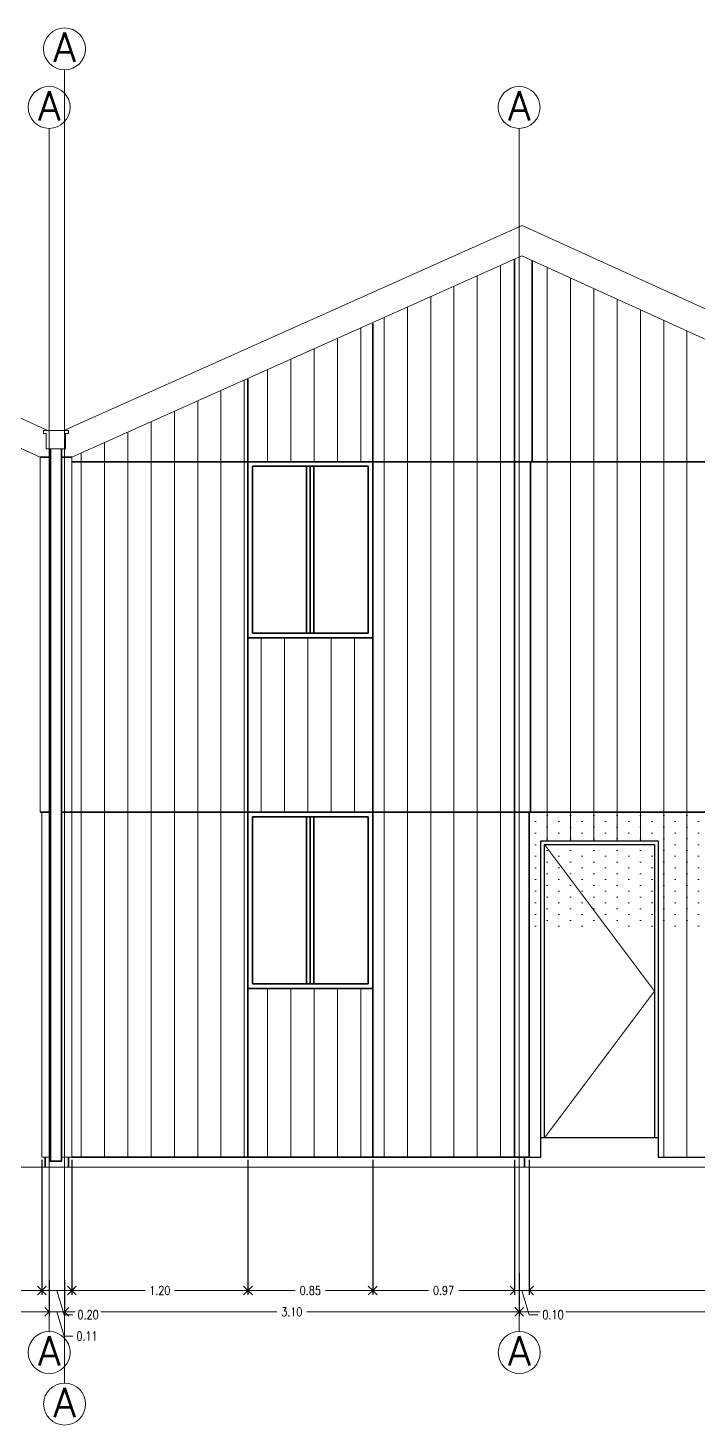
# Model space of a CAD drawing. Header units: metres. Extents: x -2 to 612, y -64 to 156.
# Drawn here: x 387.94 to 392.51, y -15.35 to -5.82 of the extents above; entities that cross this region are included whole.
import ezdxf
from ezdxf.enums import TextEntityAlignment as Align

# ---------------------------------------------------------------- set-up
doc = ezdxf.new("R2010")
doc.units = ezdxf.units.M
doc.header["$LTSCALE"] = 5
doc.header["$MEASUREMENT"] = 0
doc.layers.get('0').update_dxf_attribs({"color": 30})
doc.layers.get('DEFPOINTS').update_dxf_attribs({"color": 210})
for name, color, linetype, lineweight in [('A-ANNO-DIMS', 3, 'Continuous', 18), ('A-ANNO-SYMB', 3, 'Continuous', 18), ('A-ANNO-TEXT', 3, 'Continuous', 18), ('A-ELEV-IDEN', 3, 'Continuous', 18), ('A-ELEV-MBE1', 7, 'Continuous', 35), ('A-ELEV-MBE2', 4, 'Continuous', 25), ('A-ELEV-PATT', 8, 'Continuous', 18)]:
    doc.layers.add(name, color=color, linetype=linetype, lineweight=lineweight)
doc.styles.add('E-ROMANS', font='romans.shx', dxfattribs={"width": 0.8})
doc.dimstyles.new('E-0050_ARW_12', dxfattribs={"dimscale": 0.001, "dimtxt": 60, "dimasz": 60, "dimexe": 30, "dimexo": 20, "dimgap": 30, "dimtad": 0, "dimzin": 0, "dimdsep": 46, "dimtxsty": 'E-ROMANS', "dimblk": 'OPEN90', "dimcen": 30, "dimclrd": 256, "dimclre": 256, "dimclrt": 256, "dimadec": 0, "dimazin": 0, "dimtfac": 1, "dimtmove": 1, "dimatfit": 3, "dimldrblk": 'OPEN90', "dimfxl": 1, "dimtfill": 1, "dimtolj": 1, "dimtzin": 0, "dimlwd": -1, "dimarcsym": 0})
pattern_1 = [(90, (0, 0), (-0.15875, 1e-17), [])]

# ---------------------------------------------------------------- blocks, each defined once
blk = doc.blocks.new('_Open90')
at = {"color": 0, "linetype": 'ByBlock', "lineweight": -2}
for p, q in [((0, 0), (-1, 0)), ((-0.5, 0.5), (0, 0)), ((0, 0), (-0.5, -0.5))]:
    blk.add_line(p, q, dxfattribs=at)
blk = doc.blocks.new('*D860')
at = {"layer": 'A-ANNO-DIMS', "lineweight": -2, "transparency": 16777216}
for p, q in [((384.9871, -14.3095), (384.9871, -14.6048)), ((388.0841, -14.3595), (388.0841, -14.6048))]:
    blk.add_line(p, q, dxfattribs=at)
at = {"layer": 'A-ANNO-DIMS', "transparency": 16777216}
for p, q in [((385.0471, -14.5748), (386.4325, -14.5748)), ((388.0241, -14.5748), (386.6388, -14.5748))]:
    blk.add_line(p, q, dxfattribs=at)
at = {"layer": 'DEFPOINTS', "color": 0, "transparency": 16777216}
for p in [(384.9871, -14.2895), (388.0841, -14.3395), (388.0841, -14.5748)]:
    blk.add_point(p, dxfattribs=at)
at = {"layer": 'A-ANNO-DIMS', "transparency": 16777216, "xscale": 0.06, "yscale": 0.06, "zscale": 0.06, "rotation": 180}
blk.add_blockref('_Open90', (384.9871, -14.5748), dxfattribs=at)
at = {"layer": 'A-ANNO-DIMS', "transparency": 16777216, "xscale": 0.06, "yscale": 0.06, "zscale": 0.06}
blk.add_blockref('_Open90', (388.0841, -14.5748), dxfattribs=at)
at = {"layer": 'A-ANNO-DIMS', "transparency": 16777216, "insert": (386.5356, -14.5748), "char_height": 0.06, "attachment_point": 5, "style": 'E-ROMANS', "bg_fill": 3, "box_fill_scale": 1.25, "bg_fill_color": 256, "bg_fill_true_color": 13158600, "bg_fill_transparency": 0}
blk.add_mtext('\\A1;3.10', dxfattribs=at)
blk = doc.blocks.new('*D861')
at = {"layer": 'A-ANNO-DIMS', "lineweight": -2, "transparency": 16777216}
for p, q in [((388.0841, -14.3595), (388.0841, -14.6048)), ((388.1892, -14.3595), (388.1892, -14.6048))]:
    blk.add_line(p, q, dxfattribs=at)
at = {"layer": 'A-ANNO-DIMS', "transparency": 16777216}
for p, q in [((388.0241, -14.5748), (387.9641, -14.5748)), ((388.0841, -14.5748), (388.1892, -14.5748)), ((388.0841, -14.5748), (388.1892, -14.5748)), ((388.1366, -14.5748), (388.1861, -14.7398)), ((388.2492, -14.5748), (388.3092, -14.5748)), ((388.1861, -14.7398), (388.2461, -14.7398))]:
    blk.add_line(p, q, dxfattribs=at)
at = {"layer": 'DEFPOINTS', "color": 0, "transparency": 16777216}
for p in [(388.0841, -14.3395), (388.1892, -14.3395), (388.1892, -14.5748)]:
    blk.add_point(p, dxfattribs=at)
at = {"layer": 'A-ANNO-DIMS', "transparency": 16777216, "xscale": 0.06, "yscale": 0.06, "zscale": 0.06}
blk.add_blockref('_Open90', (388.0841, -14.5748), dxfattribs=at)
at = {"layer": 'A-ANNO-DIMS', "transparency": 16777216, "xscale": 0.06, "yscale": 0.06, "zscale": 0.06, "rotation": 180}
blk.add_blockref('_Open90', (388.1892, -14.5748), dxfattribs=at)
at = {"layer": 'A-ANNO-DIMS', "transparency": 16777216, "insert": (388.3424, -14.7398), "char_height": 0.06, "attachment_point": 5, "style": 'E-ROMANS', "bg_fill": 3, "box_fill_scale": 1.25, "bg_fill_color": 256, "bg_fill_true_color": 13158600, "bg_fill_transparency": 0}
blk.add_mtext('\\A1;0.11', dxfattribs=at)
blk = doc.blocks.new('*D862')
at = {"layer": 'A-ANNO-DIMS', "lineweight": -2, "transparency": 16777216}
for p, q in [((388.1892, -14.3595), (388.1892, -14.6048)), ((391.2862, -14.3095), (391.2862, -14.6048))]:
    blk.add_line(p, q, dxfattribs=at)
at = {"layer": 'A-ANNO-DIMS', "transparency": 16777216}
for p, q in [((388.2492, -14.5748), (389.6345, -14.5748)), ((391.2262, -14.5748), (389.8408, -14.5748))]:
    blk.add_line(p, q, dxfattribs=at)
at = {"layer": 'DEFPOINTS', "color": 0, "transparency": 16777216}
for p in [(388.1892, -14.3395), (391.2862, -14.2895), (391.2862, -14.5748)]:
    blk.add_point(p, dxfattribs=at)
at = {"layer": 'A-ANNO-DIMS', "transparency": 16777216, "xscale": 0.06, "yscale": 0.06, "zscale": 0.06, "rotation": 180}
blk.add_blockref('_Open90', (388.1892, -14.5748), dxfattribs=at)
at = {"layer": 'A-ANNO-DIMS', "transparency": 16777216, "xscale": 0.06, "yscale": 0.06, "zscale": 0.06}
blk.add_blockref('_Open90', (391.2862, -14.5748), dxfattribs=at)
at = {"layer": 'A-ANNO-DIMS', "transparency": 16777216, "insert": (389.7377, -14.5748), "char_height": 0.06, "attachment_point": 5, "style": 'E-ROMANS', "bg_fill": 3, "box_fill_scale": 1.25, "bg_fill_color": 256, "bg_fill_true_color": 13158600, "bg_fill_transparency": 0}
blk.add_mtext('\\A1;3.10', dxfattribs=at)
blk = doc.blocks.new('*D863')
at = {"layer": 'A-ANNO-DIMS', "lineweight": -2, "transparency": 16777216}
for p, q in [((391.2862, -14.3095), (391.2862, -14.6048)), ((394.3832, -14.3095), (394.3832, -14.6048))]:
    blk.add_line(p, q, dxfattribs=at)
at = {"layer": 'A-ANNO-DIMS', "transparency": 16777216}
for p, q in [((391.3462, -14.5748), (392.7315, -14.5748)), ((394.3232, -14.5748), (392.9378, -14.5748))]:
    blk.add_line(p, q, dxfattribs=at)
at = {"layer": 'DEFPOINTS', "color": 0, "transparency": 16777216}
for p in [(391.2862, -14.2895), (394.3832, -14.2895), (394.3832, -14.5748)]:
    blk.add_point(p, dxfattribs=at)
at = {"layer": 'A-ANNO-DIMS', "transparency": 16777216, "xscale": 0.06, "yscale": 0.06, "zscale": 0.06, "rotation": 180}
blk.add_blockref('_Open90', (391.2862, -14.5748), dxfattribs=at)
at = {"layer": 'A-ANNO-DIMS', "transparency": 16777216, "xscale": 0.06, "yscale": 0.06, "zscale": 0.06}
blk.add_blockref('_Open90', (394.3832, -14.5748), dxfattribs=at)
at = {"layer": 'A-ANNO-DIMS', "transparency": 16777216, "insert": (392.8347, -14.5748), "char_height": 0.06, "attachment_point": 5, "style": 'E-ROMANS', "bg_fill": 3, "box_fill_scale": 1.25, "bg_fill_color": 256, "bg_fill_true_color": 13158600, "bg_fill_transparency": 0}
blk.add_mtext('\\A1;3.10', dxfattribs=at)
blk = doc.blocks.new('*D1467')
at = {"layer": 'A-ANNO-DIMS', "lineweight": -2, "transparency": 16777216}
for p, q in [((385.0456, -13.5395), (385.0456, -14.4592)), ((388.0346, -13.5395), (388.0346, -14.4592))]:
    blk.add_line(p, q, dxfattribs=at)
at = {"layer": 'A-ANNO-DIMS', "transparency": 16777216}
for p, q in [((385.1056, -14.4292), (386.4381, -14.4292)), ((387.9746, -14.4292), (386.6421, -14.4292))]:
    blk.add_line(p, q, dxfattribs=at)
at = {"layer": 'DEFPOINTS', "color": 0, "transparency": 16777216}
for p in [(385.0456, -13.5195), (388.0346, -13.5195), (388.0346, -14.4292)]:
    blk.add_point(p, dxfattribs=at)
at = {"layer": 'A-ANNO-DIMS', "transparency": 16777216, "xscale": 0.06, "yscale": 0.06, "zscale": 0.06, "rotation": 180}
blk.add_blockref('_Open90', (385.0456, -14.4292), dxfattribs=at)
at = {"layer": 'A-ANNO-DIMS', "transparency": 16777216, "xscale": 0.06, "yscale": 0.06, "zscale": 0.06}
blk.add_blockref('_Open90', (388.0346, -14.4292), dxfattribs=at)
at = {"layer": 'A-ANNO-DIMS', "transparency": 16777216, "insert": (386.5401, -14.4292), "char_height": 0.06, "attachment_point": 5, "style": 'E-ROMANS', "bg_fill": 3, "box_fill_scale": 1.25, "bg_fill_color": 256, "bg_fill_true_color": 13158600, "bg_fill_transparency": 0}
blk.add_mtext('\\A1;2.99', dxfattribs=at)
blk = doc.blocks.new('*D1468')
at = {"layer": 'A-ANNO-DIMS', "lineweight": -2, "transparency": 16777216}
for p, q in [((388.0346, -13.5395), (388.0346, -14.4592)), ((388.2387, -13.5395), (388.2387, -14.4592))]:
    blk.add_line(p, q, dxfattribs=at)
at = {"layer": 'A-ANNO-DIMS', "transparency": 16777216}
for p, q in [((388.0946, -14.4292), (388.1787, -14.4292)), ((388.1366, -14.4292), (388.1861, -14.5942)), ((388.1861, -14.5942), (388.2461, -14.5942))]:
    blk.add_line(p, q, dxfattribs=at)
at = {"layer": 'DEFPOINTS', "color": 0, "transparency": 16777216}
for p in [(388.0346, -13.5195), (388.2387, -13.5195), (388.2387, -14.4292)]:
    blk.add_point(p, dxfattribs=at)
at = {"layer": 'A-ANNO-DIMS', "transparency": 16777216, "xscale": 0.06, "yscale": 0.06, "zscale": 0.06, "rotation": 180}
blk.add_blockref('_Open90', (388.0346, -14.4292), dxfattribs=at)
at = {"layer": 'A-ANNO-DIMS', "transparency": 16777216, "xscale": 0.06, "yscale": 0.06, "zscale": 0.06}
blk.add_blockref('_Open90', (388.2387, -14.4292), dxfattribs=at)
at = {"layer": 'A-ANNO-DIMS', "transparency": 16777216, "insert": (388.3493, -14.5942), "char_height": 0.06, "attachment_point": 5, "style": 'E-ROMANS', "bg_fill": 3, "box_fill_scale": 1.25, "bg_fill_color": 256, "bg_fill_true_color": 13158600, "bg_fill_transparency": 0}
blk.add_mtext('\\A1;0.20', dxfattribs=at)
blk = doc.blocks.new('*D1469')
at = {"layer": 'A-ANNO-DIMS', "lineweight": -2, "transparency": 16777216}
for p, q in [((388.2387, -13.5395), (388.2387, -14.4592)), ((389.4387, -13.5395), (389.4387, -14.4592))]:
    blk.add_line(p, q, dxfattribs=at)
at = {"layer": 'A-ANNO-DIMS', "transparency": 16777216}
for p, q in [((388.2987, -14.4292), (388.7389, -14.4292)), ((389.3787, -14.4292), (388.9384, -14.4292))]:
    blk.add_line(p, q, dxfattribs=at)
at = {"layer": 'DEFPOINTS', "color": 0, "transparency": 16777216}
for p in [(388.2387, -13.5195), (389.4387, -13.5195), (389.4387, -14.4292)]:
    blk.add_point(p, dxfattribs=at)
at = {"layer": 'A-ANNO-DIMS', "transparency": 16777216, "xscale": 0.06, "yscale": 0.06, "zscale": 0.06, "rotation": 180}
blk.add_blockref('_Open90', (388.2387, -14.4292), dxfattribs=at)
at = {"layer": 'A-ANNO-DIMS', "transparency": 16777216, "xscale": 0.06, "yscale": 0.06, "zscale": 0.06}
blk.add_blockref('_Open90', (389.4387, -14.4292), dxfattribs=at)
at = {"layer": 'A-ANNO-DIMS', "transparency": 16777216, "insert": (388.8387, -14.4292), "char_height": 0.06, "attachment_point": 5, "style": 'E-ROMANS', "bg_fill": 3, "box_fill_scale": 1.25, "bg_fill_color": 256, "bg_fill_true_color": 13158600, "bg_fill_transparency": 0}
blk.add_mtext('\\A1;1.20', dxfattribs=at)
blk = doc.blocks.new('*D1470')
at = {"layer": 'A-ANNO-DIMS', "lineweight": -2, "transparency": 16777216}
for p, q in [((389.4387, -13.5395), (389.4387, -14.4592)), ((390.2887, -13.5395), (390.2887, -14.4592))]:
    blk.add_line(p, q, dxfattribs=at)
at = {"layer": 'A-ANNO-DIMS', "transparency": 16777216}
for p, q in [((389.4987, -14.4292), (389.7605, -14.4292)), ((390.2287, -14.4292), (389.9668, -14.4292))]:
    blk.add_line(p, q, dxfattribs=at)
at = {"layer": 'DEFPOINTS', "color": 0, "transparency": 16777216}
for p in [(389.4387, -13.5195), (390.2887, -13.5195), (390.2887, -14.4292)]:
    blk.add_point(p, dxfattribs=at)
at = {"layer": 'A-ANNO-DIMS', "transparency": 16777216, "xscale": 0.06, "yscale": 0.06, "zscale": 0.06, "rotation": 180}
blk.add_blockref('_Open90', (389.4387, -14.4292), dxfattribs=at)
at = {"layer": 'A-ANNO-DIMS', "transparency": 16777216, "xscale": 0.06, "yscale": 0.06, "zscale": 0.06}
blk.add_blockref('_Open90', (390.2887, -14.4292), dxfattribs=at)
at = {"layer": 'A-ANNO-DIMS', "transparency": 16777216, "insert": (389.8637, -14.4292), "char_height": 0.06, "attachment_point": 5, "style": 'E-ROMANS', "bg_fill": 3, "box_fill_scale": 1.25, "bg_fill_color": 256, "bg_fill_true_color": 13158600, "bg_fill_transparency": 0}
blk.add_mtext('\\A1;0.85', dxfattribs=at)
blk = doc.blocks.new('*D1471')
at = {"layer": 'A-ANNO-DIMS', "lineweight": -2, "transparency": 16777216}
for p, q in [((390.2887, -13.5395), (390.2887, -14.4592)), ((391.2547, -13.5395), (391.2547, -14.4592))]:
    blk.add_line(p, q, dxfattribs=at)
at = {"layer": 'A-ANNO-DIMS', "transparency": 16777216}
for p, q in [((390.3487, -14.4292), (390.6685, -14.4292)), ((391.1947, -14.4292), (390.8748, -14.4292))]:
    blk.add_line(p, q, dxfattribs=at)
at = {"layer": 'DEFPOINTS', "color": 0, "transparency": 16777216}
for p in [(390.2887, -13.5195), (391.2547, -13.5195), (391.2547, -14.4292)]:
    blk.add_point(p, dxfattribs=at)
at = {"layer": 'A-ANNO-DIMS', "transparency": 16777216, "xscale": 0.06, "yscale": 0.06, "zscale": 0.06, "rotation": 180}
blk.add_blockref('_Open90', (390.2887, -14.4292), dxfattribs=at)
at = {"layer": 'A-ANNO-DIMS', "transparency": 16777216, "xscale": 0.06, "yscale": 0.06, "zscale": 0.06}
blk.add_blockref('_Open90', (391.2547, -14.4292), dxfattribs=at)
at = {"layer": 'A-ANNO-DIMS', "transparency": 16777216, "insert": (390.7717, -14.4292), "char_height": 0.06, "attachment_point": 5, "style": 'E-ROMANS', "bg_fill": 3, "box_fill_scale": 1.25, "bg_fill_color": 256, "bg_fill_true_color": 13158600, "bg_fill_transparency": 0}
blk.add_mtext('\\A1;0.97', dxfattribs=at)
blk = doc.blocks.new('*D1472')
at = {"layer": 'A-ANNO-DIMS', "lineweight": -2, "transparency": 16777216}
for p, q in [((391.2547, -13.5395), (391.2547, -14.4592)), ((391.3547, -13.5395), (391.3547, -14.4592))]:
    blk.add_line(p, q, dxfattribs=at)
at = {"layer": 'A-ANNO-DIMS', "transparency": 16777216}
for p, q in [((391.1947, -14.4292), (391.1347, -14.4292)), ((391.2547, -14.4292), (391.3547, -14.4292)), ((391.2547, -14.4292), (391.3547, -14.4292)), ((391.3047, -14.4292), (391.3542, -14.5942)), ((391.4147, -14.4292), (391.4747, -14.4292)), ((391.3542, -14.5942), (391.4142, -14.5942))]:
    blk.add_line(p, q, dxfattribs=at)
at = {"layer": 'DEFPOINTS', "color": 0, "transparency": 16777216}
for p in [(391.2547, -13.5195), (391.3547, -13.5195), (391.3547, -14.4292)]:
    blk.add_point(p, dxfattribs=at)
at = {"layer": 'A-ANNO-DIMS', "transparency": 16777216, "xscale": 0.06, "yscale": 0.06, "zscale": 0.06}
blk.add_blockref('_Open90', (391.2547, -14.4292), dxfattribs=at)
at = {"layer": 'A-ANNO-DIMS', "transparency": 16777216, "xscale": 0.06, "yscale": 0.06, "zscale": 0.06, "rotation": 180}
blk.add_blockref('_Open90', (391.3547, -14.4292), dxfattribs=at)
at = {"layer": 'A-ANNO-DIMS', "transparency": 16777216, "insert": (391.5173, -14.5942), "char_height": 0.06, "attachment_point": 5, "style": 'E-ROMANS', "bg_fill": 3, "box_fill_scale": 1.25, "bg_fill_color": 256, "bg_fill_true_color": 13158600, "bg_fill_transparency": 0}
blk.add_mtext('\\A1;0.10', dxfattribs=at)
blk = doc.blocks.new('*D1473')
at = {"layer": 'A-ANNO-DIMS', "lineweight": -2, "transparency": 16777216}
for p, q in [((391.3547, -13.5395), (391.3547, -14.4592)), ((394.3336, -13.5395), (394.3336, -14.4592))]:
    blk.add_line(p, q, dxfattribs=at)
at = {"layer": 'A-ANNO-DIMS', "transparency": 16777216}
for p, q in [((391.4147, -14.4292), (392.741, -14.4292)), ((394.2736, -14.4292), (392.9473, -14.4292))]:
    blk.add_line(p, q, dxfattribs=at)
at = {"layer": 'DEFPOINTS', "color": 0, "transparency": 16777216}
for p in [(391.3547, -13.5195), (394.3336, -13.5195), (394.3336, -14.4292)]:
    blk.add_point(p, dxfattribs=at)
at = {"layer": 'A-ANNO-DIMS', "transparency": 16777216, "xscale": 0.06, "yscale": 0.06, "zscale": 0.06, "rotation": 180}
blk.add_blockref('_Open90', (391.3547, -14.4292), dxfattribs=at)
at = {"layer": 'A-ANNO-DIMS', "transparency": 16777216, "xscale": 0.06, "yscale": 0.06, "zscale": 0.06}
blk.add_blockref('_Open90', (394.3336, -14.4292), dxfattribs=at)
at = {"layer": 'A-ANNO-DIMS', "transparency": 16777216, "insert": (392.8441, -14.4292), "char_height": 0.06, "attachment_point": 5, "style": 'E-ROMANS', "bg_fill": 3, "box_fill_scale": 1.25, "bg_fill_color": 256, "bg_fill_true_color": 13158600, "bg_fill_transparency": 0}
blk.add_mtext('\\A1;2.98', dxfattribs=at)

msp = doc.modelspace()

# ---------------------------------------------------------------- hatches: boundary and pattern name
at = {"layer": 'A-ELEV-PATT'}
h = msp.add_hatch(dxfattribs=at)
h.set_pattern_fill('LINE', color=256, scale=0.05, angle=90, style=0)
h.set_pattern_definition(pattern_1)
h.paths.add_polyline_path([(391.25466, -7.3997), (388.23866, -8.74946), (388.23866, -8.77954), (391.25466, -8.77954)])
h.paths.add_polyline_path([(389.43866, -8.77954), (388.23866, -8.77954), (388.23866, -11.16954), (389.43866, -11.16954), (389.43866, -9.97954)])
h.paths.add_polyline_path([(391.25466, -8.77954), (390.28866, -8.77954), (390.28866, -9.97954), (390.28866, -11.16954), (391.25466, -11.16954), (391.25466, -11.16954)])
h.paths.add_polyline_path([(391.25466, -11.16954), (390.28866, -11.16954), (390.28866, -12.36954), (390.28866, -13.51954), (391.25466, -13.51954)])
h.paths.add_polyline_path([(390.28866, -12.36954), (389.43866, -12.36954), (389.43866, -13.51954), (390.28866, -13.51954)])
h.paths.add_polyline_path([(389.43866, -12.36954), (389.43866, -11.16954), (388.23866, -11.16954), (388.23866, -13.51954), (389.43866, -13.51954)])
h = msp.add_hatch(dxfattribs=at)
h.set_pattern_fill('LINE', color=256, scale=0.05, angle=90, style=0)
h.set_pattern_definition(pattern_1)
h.paths.add_polyline_path([(394.32165, -8.77954), (393.45347, -8.77954), (393.45347, -9.97954), (392.60347, -9.97954), (392.60347, -8.77954), (391.37466, -8.77954), (391.37466, -8.77954), (391.36466, -8.77954), (391.36466, -11.16954), (394.32165, -11.16954)])
h.paths.add_polyline_path([(391.37466, -7.40796), (391.37466, -8.77954), (394.32165, -8.77954), (394.32165, -8.7497)])
h = msp.add_hatch(dxfattribs=at)
h.set_pattern_fill('LINE', color=256, scale=0.05, angle=90, style=0)
h.set_pattern_definition([(90, (-75.60791, 0), (-0.15875, 1e-17), [])])
h.paths.add_polyline_path([(390.28866, -9.97954), (389.43866, -9.97954), (389.43866, -11.16954), (390.28866, -11.16954)])
h = msp.add_hatch(dxfattribs=at)
h.set_pattern_fill('DOTS', color=256, scale=0.05, angle=90, style=0)
h.set_pattern_definition([(90, (0, 0), (-0.079375, 0.0396875), [0, -0.079375])])
h.paths.add_polyline_path([(391.35466, -11.16954), (391.35466, -11.96954), (394.33364, -11.96954), (394.33364, -11.16954)])

# ---------------------------------------------------------------- linework, layer by layer
at = {"layer": 'A-ANNO-SYMB'}
for p, q in [((388.18916, -15.06041), (388.18916, -6.109)), ((388.08412, -14.70881), (388.08412, -6.50761)), ((391.28616, -6.50761), (391.28616, -14.70884)), ((388.02258, -11.16954), (388.02258, -8.74946)), ((388.23866, -8.74946), (388.23866, -11.16954)), ((388.23866, -11.16954), (388.23866, -13.51954)), ((388.09316, -13.51954), (388.03457, -13.51954)), ((388.23866, -13.51954), (388.16816, -13.51954)), ((385.0246, -13.58954), (402.63881, -13.58954))]:
    msp.add_line(p, q, dxfattribs=at)
for points in [[(388.07964, -8.5691), (385.00764, -7.17045)], [(388.18446, -8.56775), (391.30617, -7.17068)], [(394.37572, -8.56775), (391.30641, -7.17032)], [(388.02208, -8.74946), (385.00698, -7.37671)], [(388.23866, -8.74946), (391.30602, -7.37671)], [(394.32113, -8.74946), (391.30602, -7.37671)], [(388.03457, -13.51954), (388.03457, -11.16954)]]:
    msp.add_lwpolyline(points, dxfattribs=at)
msp.add_lwpolyline([(388.04464, -8.56775), (388.21668, -8.56775), (388.21668, -8.58775), (388.19668, -8.58775), (388.19668, -8.69154), (388.06464, -8.69154), (388.06464, -8.58775), (388.04464, -8.58775)], close=True, dxfattribs=at)
for centre in [(388.18916, -5.96598), (388.08412, -6.36458), (391.28616, -6.36458), (391.28772, -14.85185), (388.18951, -15.20343)]:
    msp.add_circle(centre, 0.14303, dxfattribs=at)
at = {"layer": 'A-ELEV-IDEN'}
msp.add_lwpolyline([(391.45865, -11.38954), (392.20865, -12.38954), (391.45865, -13.38954)], dxfattribs=at)
at = {"layer": 'A-ELEV-MBE1'}
for p, q in [((391.25466, -11.16954), (391.25466, -7.3997)), ((390.28866, -8.77954), (390.28866, -7.83739)), ((389.43866, -8.77954), (389.43866, -8.21779)), ((388.09316, -8.74946), (388.02208, -8.74946)), ((388.09316, -8.74946), (388.02258, -8.74946)), ((388.23866, -8.74946), (388.16816, -8.74946)), ((388.23866, -8.74946), (388.16816, -8.74946)), ((391.37466, -8.77954), (388.23866, -8.77954)), ((389.43866, -8.77954), (389.43866, -9.97954)), ((389.43866, -8.77954), (390.28866, -8.77954)), ((389.46866, -8.80954), (390.25866, -8.80954)), ((389.46866, -9.94954), (389.46866, -8.80954)), ((389.83866, -8.80954), (389.83866, -9.94954)), ((389.86366, -8.80954), (389.86366, -9.94954)), ((389.88866, -8.80954), (389.88866, -9.94954)), ((390.25866, -9.94954), (390.25866, -8.80954)), ((390.28866, -8.77954), (390.28866, -9.97954)), ((391.36466, -8.77954), (391.36466, -11.16954)), ((391.37466, -8.77954), (394.32165, -8.77954)), ((389.43866, -9.97954), (390.28866, -9.97954)), ((389.43866, -11.16954), (389.43866, -9.97954)), ((389.46866, -9.94954), (390.25866, -9.94954)), ((390.28866, -11.16954), (390.28866, -9.97954)), ((388.09316, -11.16954), (388.02258, -11.16954)), ((389.43866, -11.16954), (388.16816, -11.16954)), ((389.43866, -11.16954), (389.43866, -12.36954)), ((389.43866, -11.16954), (390.28866, -11.16954)), ((389.46866, -11.19954), (390.25866, -11.19954)), ((389.46866, -12.33954), (389.46866, -11.19954)), ((389.83866, -11.19954), (389.83866, -12.33954)), ((389.86366, -11.19954), (389.86366, -12.33954)), ((389.88866, -11.19954), (389.88866, -12.33954)), ((390.25866, -12.33954), (390.25866, -11.19954)), ((390.28866, -11.16954), (390.28866, -12.36954)), ((390.28866, -11.16954), (391.36466, -11.16954)), ((391.25466, -13.51954), (391.25466, -11.16954)), ((391.35466, -11.16954), (391.35466, -13.51954)), ((394.32165, -11.16954), (391.36466, -11.16954)), ((389.43866, -12.36954), (390.28866, -12.36954)), ((389.43866, -12.36954), (389.43866, -13.51954)), ((389.46866, -12.33954), (390.25866, -12.33954)), ((390.28866, -12.36954), (390.28866, -13.51954)), ((388.05663, -13.51954), (388.05663, -13.58954)), ((388.21663, -13.58954), (388.21663, -13.51954)), ((388.23866, -13.51954), (391.35466, -13.51954))]:
    msp.add_line(p, q, dxfattribs=at)
for points in [[(391.37466, -8.77954), (391.37466, -7.40796)], [(388.09316, -8.69154), (388.09316, -13.54837), (388.16816, -13.54837), (388.16816, -8.69154)], [(391.32364, -13.58954), (391.32364, -13.51954)]]:
    msp.add_lwpolyline(points, dxfattribs=at)
at = {"layer": 'A-ELEV-MBE2'}
msp.add_line((392.23365, -13.38954), (391.43365, -13.38954), dxfattribs=at)
msp.add_lwpolyline([(391.45865, -13.38954), (391.45865, -11.38954), (392.20865, -11.38954), (392.20865, -13.38954)], dxfattribs=at)

# ---------------------------------------------------------------- texts
at = {"layer": 'A-ANNO-TEXT', "style": 'E-ROMANS'}
for p in [(388.18916, -5.95484), (388.08412, -6.35344), (391.28616, -6.35345), (391.28772, -14.84072), (388.18951, -15.1923)]:
    msp.add_attdef('A', text='0.00', height=0.2, dxfattribs=at).set_placement(p, align=Align.MIDDLE_CENTER)

# ---------------------------------------------------------------- next in the draw order: dimensions: what is measured, and where the dimension line sits
at = {"layer": 'A-ANNO-DIMS'}
dim = msp.add_linear_dim(base=(388.08412, -14.57479), p1=(384.98711, -14.28954), p2=(388.08412, -14.33954), dimstyle='E-0050_ARW_12', override={"dimfxl": 0.3}, dxfattribs=at)
dim.commit()
dim.dimension.update_dxf_attribs({"geometry": '*D860', "text_midpoint": (386.53562, -14.57479)})

# ---------------------------------------------------------------- next in the draw order: dimensions: what is measured, and where the dimension line sits
dim = msp.add_linear_dim(base=(388.18916, -14.57479), p1=(388.08412, -14.33954), p2=(388.18916, -14.33954), dimstyle='E-0050_ARW_12', override={"dimfxl": 0.3}, dxfattribs=at)
dim.commit()
dim.dimension.update_dxf_attribs({"geometry": '*D861', "text_midpoint": (388.27614, -14.73979)})

# ---------------------------------------------------------------- next in the draw order: linework, layer by layer
at = {"layer": 'A-ANNO-SYMB'}
msp.add_circle((388.08412, -14.85184), 0.14303, dxfattribs=at)

# ---------------------------------------------------------------- next in the draw order: texts
at = {"layer": 'A-ANNO-TEXT', "style": 'E-ROMANS'}
msp.add_attdef('A', text='0.00', height=0.2, dxfattribs=at).set_placement((388.08412, -14.84071), align=Align.MIDDLE_CENTER)

# ---------------------------------------------------------------- next in the draw order: dimensions: what is measured, and where the dimension line sits
at = {"layer": 'A-ANNO-DIMS'}
for base, p1, p2, picture, middle in [((388.03457, -14.42924), (385.04561, -13.51954), (388.03457, -13.51954), '*D1467', (386.54009, -14.42924)), ((391.28616, -14.57479), (388.18916, -14.33954), (391.28616, -14.28954), '*D862', (389.73766, -14.57479))]:
    dim = msp.add_linear_dim(base=base, p1=p1, p2=p2, dimstyle='E-0050_ARW_12', override={"dimfxl": 0.3}, dxfattribs=at)
    dim.commit()
    dim.dimension.update_dxf_attribs({"geometry": picture, "text_midpoint": middle})

# ---------------------------------------------------------------- next in the draw order: dimensions: what is measured, and where the dimension line sits
for base, p1, p2, picture, middle in [((388.23866, -14.42924), (388.03457, -13.51954), (388.23866, -13.51954), '*D1468', (388.27611, -14.59424)), ((394.38316, -14.57479), (391.28616, -14.28954), (394.38316, -14.28954), '*D863', (392.83466, -14.57479))]:
    dim = msp.add_linear_dim(base=base, p1=p1, p2=p2, dimstyle='E-0050_ARW_12', override={"dimfxl": 0.3}, dxfattribs=at)
    dim.commit()
    dim.dimension.update_dxf_attribs({"geometry": picture, "text_midpoint": middle})

# ---------------------------------------------------------------- next in the draw order: dimensions: what is measured, and where the dimension line sits
dim = msp.add_linear_dim(base=(389.43866, -14.42924), p1=(388.23866, -13.51954), p2=(389.43866, -13.51954), dimstyle='E-0050_ARW_12', override={"dimfxl": 0.3}, dxfattribs=at)
dim.commit()
dim.dimension.update_dxf_attribs({"geometry": '*D1469', "text_midpoint": (388.83866, -14.42924)})

# ---------------------------------------------------------------- next in the draw order: dimensions: what is measured, and where the dimension line sits
dim = msp.add_linear_dim(base=(390.28866, -14.42924), p1=(389.43866, -13.51954), p2=(390.28866, -13.51954), dimstyle='E-0050_ARW_12', override={"dimfxl": 0.3}, dxfattribs=at)
dim.commit()
dim.dimension.update_dxf_attribs({"geometry": '*D1470', "text_midpoint": (389.86366, -14.42924)})

# ---------------------------------------------------------------- next in the draw order: dimensions: what is measured, and where the dimension line sits
dim = msp.add_linear_dim(base=(391.25466, -14.42924), p1=(390.28866, -13.51954), p2=(391.25466, -13.51954), dimstyle='E-0050_ARW_12', override={"dimfxl": 0.3}, dxfattribs=at)
dim.commit()
dim.dimension.update_dxf_attribs({"geometry": '*D1471', "text_midpoint": (390.77166, -14.42924)})

# ---------------------------------------------------------------- next in the draw order: dimensions: what is measured, and where the dimension line sits
dim = msp.add_linear_dim(base=(391.35466, -14.42924), p1=(391.25466, -13.51954), p2=(391.35466, -13.51954), dimstyle='E-0050_ARW_12', override={"dimfxl": 0.3}, dxfattribs=at)
dim.commit()
dim.dimension.update_dxf_attribs({"geometry": '*D1472', "text_midpoint": (391.44416, -14.59424)})

# ---------------------------------------------------------------- next in the draw order: dimensions: what is measured, and where the dimension line sits
dim = msp.add_linear_dim(base=(394.33364, -14.42924), p1=(391.35466, -13.51954), p2=(394.33364, -13.51954), dimstyle='E-0050_ARW_12', override={"dimfxl": 0.3}, dxfattribs=at)
dim.commit()
dim.dimension.update_dxf_attribs({"geometry": '*D1473', "text_midpoint": (392.84415, -14.42924)})

# ---------------------------------------------------------------- next in the draw order: hatches: boundary and pattern name
at = {"layer": 'A-ELEV-PATT'}
h = msp.add_hatch(dxfattribs=at)
h.set_pattern_fill('LINE', color=256, scale=0.05, angle=90, style=0)
h.set_pattern_definition(pattern_1)
h.paths.add_polyline_path([(394.33364, -11.16954), (394.32165, -11.16954), (391.36466, -11.16954), (391.35466, -11.16954), (391.35466, -13.51954), (391.43365, -13.51954), (391.43365, -11.36454), (392.23365, -11.36454), (392.23365, -13.51954), (394.33364, -13.51954)])
h.paths.add_polyline_path([(393.45347, -12.56454), (392.60347, -12.56454), (392.60347, -11.36454), (393.45347, -11.36454)], flags=16)

# ---------------------------------------------------------------- next in the draw order: linework, layer by layer
at = {"layer": 'A-ELEV-MBE2'}
for p, q in [((391.35466, -13.51954), (391.43365, -13.51954)), ((392.23365, -13.51954), (394.33364, -13.51954))]:
    msp.add_line(p, q, dxfattribs=at)
msp.add_lwpolyline([(391.43365, -13.51954), (391.43365, -11.36454), (392.23365, -11.36454), (392.23365, -13.51954)], dxfattribs=at)

doc.saveas('drawing.dxf')
